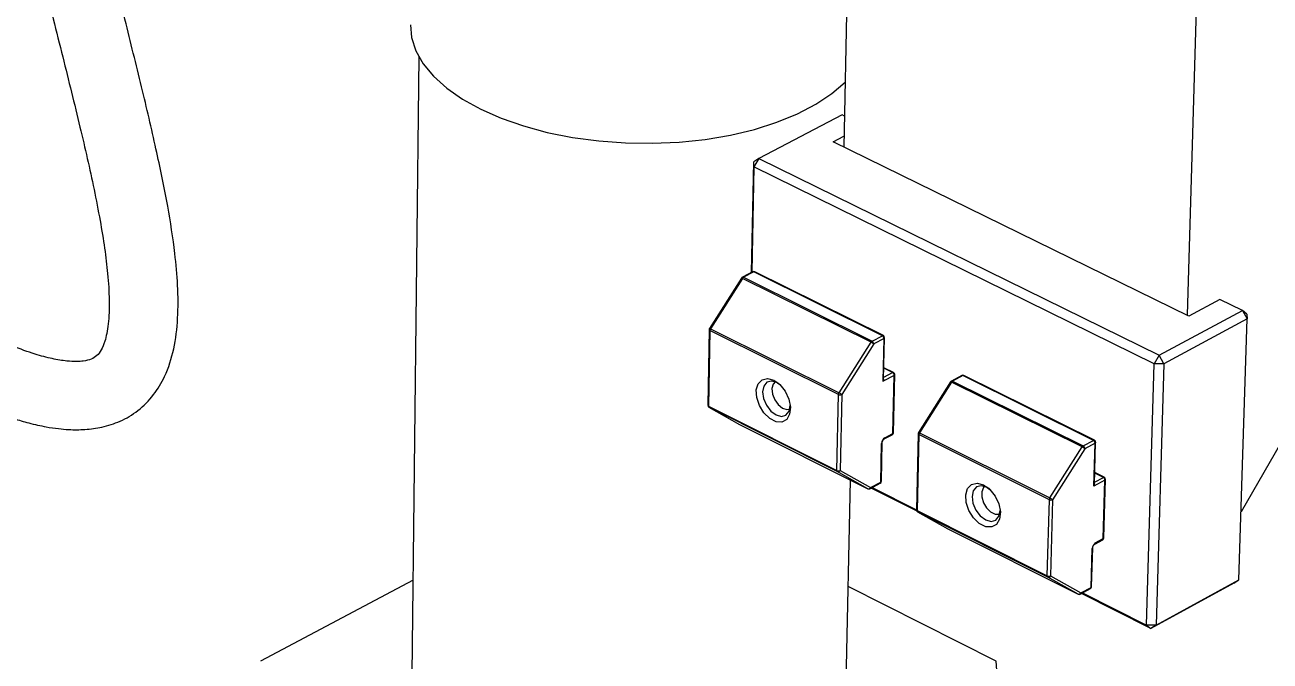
# Model space of a CAD drawing. Header units: millimetres. Extents: x 0 to 279, y 0 to 216.
# Drawn here: x 82.47 to 113.36, y 61.57 to 77.35 of the extents above; entities that cross this region are included whole.
import ezdxf

# ---------------------------------------------------------------- set-up
doc = ezdxf.new("R2010")
doc.units = ezdxf.units.MM

msp = doc.modelspace()

# ---------------------------------------------------------------- linework, layer by layer
at = {"color": 7, "linetype": 'Continuous', "lineweight": 25}
for p, q in [((111.308, 70.15), (111.989, 92.686)), ((103.125, 90.077), (102.784, 74.325)), ((92.245, 76.567), (92.074, 61.235)), ((102.743, 75.118), (100.675, 74.04)), ((102.8, 75.089), (102.743, 75.118)), ((102.525, 74.452), (102.789, 74.59)), ((111.347, 70.131), (102.525, 74.452)), ((100.497, 71.212), (100.55, 73.955)), ((100.557, 73.835), (100.506, 71.217)), ((100.675, 74.04), (100.55, 73.955)), ((100.557, 73.835), (100.55, 73.955)), ((100.675, 74.04), (100.557, 73.835)), ((110.487, 68.949), (100.557, 73.835)), ((100.675, 74.04), (110.606, 69.157)), ((100.248, 71.073), (99.455, 69.824)), ((100.271, 71.066), (99.478, 69.817)), ((100.524, 71.226), (100.269, 71.092)), ((103.463, 69.482), (100.271, 71.066)), ((100.551, 71.225), (100.296, 71.091)), ((100.296, 71.091), (103.488, 69.507)), ((103.743, 69.642), (100.551, 71.225)), ((103.767, 69.645), (100.575, 71.227)), ((112.111, 70.54), (111.347, 70.131)), ((112.672, 70.266), (112.111, 70.54)), ((110.606, 69.157), (112.672, 70.266)), ((112.672, 70.266), (112.793, 70.059)), ((112.782, 70.181), (112.672, 70.266)), ((112.782, 70.181), (112.793, 70.059)), ((99.478, 69.817), (102.668, 68.227)), ((112.793, 70.059), (110.728, 68.949)), ((112.588, 63.586), (112.793, 70.059)), ((115.326, 69.951), (112.641, 65.271)), ((99.447, 69.795), (99.412, 67.918)), ((99.464, 69.774), (99.43, 67.896)), ((102.654, 68.183), (99.464, 69.774)), ((103.488, 69.507), (103.743, 69.642)), ((103.783, 69.574), (103.528, 69.439)), ((103.759, 68.512), (103.783, 69.574)), ((103.774, 68.564), (103.798, 69.593)), ((102.668, 68.227), (103.463, 69.482)), ((103.528, 69.439), (102.733, 68.183)), ((110.296, 62.463), (110.487, 68.949)), ((110.606, 69.157), (110.487, 68.949)), ((110.728, 68.949), (110.487, 68.949)), ((110.728, 68.949), (110.535, 62.463)), ((110.728, 68.949), (110.606, 69.157)), ((104.035, 68.659), (103.759, 68.512)), ((104.019, 68.73), (103.781, 68.848)), ((104.002, 67.216), (104.035, 68.659)), ((104.017, 67.235), (104.05, 68.679)), ((105.71, 68.655), (105.456, 68.519)), ((105.738, 68.653), (105.483, 68.517)), ((108.978, 67.047), (105.738, 68.653)), ((109.002, 67.049), (105.762, 68.655)), ((105.434, 68.499), (104.638, 67.24)), ((105.458, 68.492), (104.661, 67.233)), ((108.698, 66.884), (105.458, 68.492)), ((105.483, 68.517), (108.723, 66.91)), ((102.613, 66.301), (102.654, 68.183)), ((102.733, 68.183), (102.692, 66.301)), ((99.43, 67.896), (102.613, 66.301)), ((99.441, 67.868), (100.199, 67.443)), ((99.441, 67.868), (99.442, 67.867)), ((102.625, 66.271), (99.442, 67.867)), ((99.442, 67.867), (100.201, 67.442)), ((100.201, 67.442), (103.381, 65.847)), ((100.202, 67.442), (103.382, 65.847)), ((103.788, 67.081), (103.987, 67.187)), ((103.802, 67.11), (104.002, 67.216)), ((104.629, 67.211), (104.585, 65.325)), ((104.647, 67.189), (104.603, 65.303)), ((107.885, 65.575), (104.647, 67.189)), ((104.661, 67.233), (107.899, 65.619)), ((108.723, 66.91), (108.978, 67.047)), ((103.702, 66.013), (103.724, 66.973)), ((103.717, 66.032), (103.739, 66.992)), ((107.899, 65.619), (108.698, 66.884)), ((108.764, 66.84), (107.965, 65.575)), ((109.018, 66.978), (108.764, 66.84)), ((108.988, 65.911), (109.018, 66.978)), ((109.004, 65.962), (109.033, 66.997)), ((103.381, 65.847), (102.625, 66.271)), ((102.692, 66.301), (103.448, 65.877)), ((109.248, 66.132), (109.012, 66.249)), ((102.844, 61.048), (102.954, 66.062)), ((103.381, 65.847), (103.382, 65.847)), ((103.433, 65.848), (103.687, 65.984)), ((103.448, 65.877), (103.702, 66.013)), ((104.591, 65.297), (103.462, 65.863)), ((103.487, 65.877), (104.585, 65.327)), ((109.264, 66.06), (108.988, 65.911)), ((109.223, 64.61), (109.264, 66.06)), ((109.238, 64.629), (109.279, 66.079)), ((107.834, 63.683), (107.885, 65.575)), ((107.965, 65.575), (107.914, 63.683)), ((104.603, 65.303), (107.834, 63.683)), ((104.614, 65.274), (105.367, 64.851)), ((104.614, 65.274), (104.615, 65.274)), ((107.846, 63.654), (104.615, 65.274)), ((104.615, 65.274), (105.369, 64.851)), ((105.369, 64.851), (108.597, 63.232)), ((105.37, 64.85), (108.597, 63.232)), ((109.01, 64.473), (109.209, 64.581)), ((109.024, 64.502), (109.223, 64.61)), ((108.918, 63.399), (108.945, 64.364)), ((108.933, 63.418), (108.96, 64.383)), ((108.597, 63.232), (107.846, 63.654)), ((107.914, 63.683), (108.664, 63.261)), ((92.1, 63.579), (88.313, 61.571)), ((106.565, 61.571), (102.896, 63.425)), ((108.65, 63.232), (108.903, 63.371)), ((108.664, 63.261), (108.918, 63.399)), ((112.458, 63.505), (110.406, 62.382)), ((110.535, 62.463), (112.588, 63.586)), ((112.458, 63.505), (112.588, 63.586)), ((108.597, 63.232), (108.597, 63.232)), ((110.406, 62.382), (108.678, 63.248)), ((108.703, 63.262), (110.296, 62.463)), ((110.535, 62.463), (110.296, 62.463)), ((110.296, 62.463), (110.406, 62.382)), ((110.535, 62.463), (110.406, 62.382)), ((106.623, 60.772), (106.565, 61.571))]:
    msp.add_line(p, q, dxfattribs=at)
at = {"color": 8, "linetype": 'Continuous', "lineweight": 25}
for p, q in [((103.776, 68.611), (103.995, 68.728)), ((103.995, 68.728), (103.781, 68.834)), ((100.199, 67.443), (100.201, 67.442)), ((100.202, 67.442), (100.201, 67.442)), ((109.006, 66.011), (109.224, 66.129)), ((109.224, 66.129), (109.012, 66.235)), ((105.367, 64.851), (105.369, 64.851)), ((105.37, 64.85), (105.369, 64.851))]:
    msp.add_line(p, q, dxfattribs=at)
at = {"color": 7, "linetype": 'Continuous', "lineweight": 25, "flags": 128}
for points in [[(92.035, 77.353), (92.065, 77.041), (92.172, 76.712), (92.355, 76.391), (92.61, 76.081), (92.936, 75.786), (93.327, 75.512), (93.778, 75.262), (94.284, 75.038), (94.838, 74.846), (95.431, 74.686), (96.056, 74.561), (96.705, 74.474), (97.367, 74.425), (98.034, 74.416), (98.698, 74.445), (99.347, 74.513), (99.975, 74.619), (100.571, 74.761), (101.128, 74.938), (101.638, 75.146), (102.094, 75.384), (102.49, 75.647), (102.818, 75.929)], [(101.046, 68.54), (101.199, 68.429), (101.33, 68.266), (101.421, 68.072), (101.461, 67.874), (101.442, 67.698), (101.369, 67.568), (101.251, 67.502), (101.105, 67.509), (100.949, 67.587), (100.804, 67.726), (100.692, 67.908), (100.625, 68.107), (100.615, 68.297), (100.661, 68.452), (100.758, 68.552), (100.892, 68.583), (101.046, 68.54)], [(101.178, 68.45), (101.121, 68.484), (100.99, 68.519), (100.876, 68.487), (100.8, 68.393), (100.77, 68.252), (100.793, 68.084), (100.865, 67.916), (100.975, 67.773), (101.105, 67.676), (101.237, 67.641), (101.35, 67.673), (101.427, 67.767), (101.457, 67.909), (101.457, 67.909)], [(101.08, 68.498), (101.034, 68.442), (101.004, 68.33), (101.018, 68.194), (101.071, 68.055), (101.158, 67.933), (101.264, 67.848), (101.373, 67.812), (101.446, 67.82)], [(106.251, 65.941), (106.406, 65.829), (106.538, 65.665), (106.63, 65.469), (106.669, 65.27), (106.65, 65.093), (106.575, 64.963), (106.454, 64.898), (106.305, 64.905), (106.147, 64.984), (106.001, 65.125), (105.887, 65.308), (105.82, 65.508), (105.81, 65.699), (105.858, 65.855), (105.957, 65.955), (106.094, 65.985), (106.251, 65.941)], [(106.405, 65.835), (106.325, 65.886), (106.191, 65.922), (106.076, 65.89), (105.997, 65.796), (105.967, 65.654), (105.99, 65.485), (106.062, 65.316), (106.172, 65.172), (106.305, 65.074), (106.439, 65.038), (106.554, 65.07), (106.633, 65.164), (106.664, 65.306), (106.664, 65.306)], [(106.282, 65.904), (106.252, 65.874), (106.207, 65.774), (106.206, 65.643), (106.247, 65.501), (106.325, 65.37), (106.427, 65.27), (106.539, 65.216), (106.643, 65.217)]]:
    msp.add_lwpolyline(points, dxfattribs=at)
at = {"color": 7, "linetype": 'Continuous', "lineweight": 25}
for centre, radius, start, end in [((100.295, 71.043), 0.056, 117.7168, 147.605), ((100.331, 71.03), 0.0708, 119.9442, 149.0852), ((100.55, 71.177), 0.056, 63.6256, 117.7128), ((99.503, 69.794), 0.056, 147.6071, 178.9452), ((99.551, 69.77), 0.0868, 146.909, 177.3647), ((103.524, 69.445), 0.0715, 120.1816, 149.1377), ((103.448, 69.438), 0.0796, 0.2603, 60.1864), ((103.703, 69.573), 0.0795, 0.2455, 60.2058), ((103.742, 69.594), 0.0563, 358.7104, 63.6425), ((103.324, 69.202), 0.312, 49.1124, 63.5759), ((103.955, 68.659), 0.0795, 0.2619, 60.1856), ((103.994, 68.68), 0.0562, 358.6955, 63.5906), ((105.737, 68.605), 0.0565, 63.6226, 118.0732), ((105.482, 68.469), 0.0564, 118.0803, 147.6816), ((105.52, 68.455), 0.0719, 120.3303, 149.1703), ((102.741, 68.179), 0.0878, 146.9559, 177.1766), ((102.693, 68.27), 0.0957, 245.428, 294.572), ((102.526, 67.942), 0.318, 49.2554, 63.4675), ((99.468, 67.917), 0.056, 178.9541, 240.7504), ((99.461, 67.893), 0.0313, 172.8001, 233.9431), ((100.227, 67.492), 0.0559, 240.7427, 243.3668), ((103.894, 66.966), 0.171, 122.4724, 177.713), ((103.961, 67.237), 0.056, 298.115, 358.6801), ((104.686, 67.21), 0.0564, 147.685, 178.6466), ((104.736, 67.185), 0.0885, 146.9852, 177.0588), ((108.939, 66.978), 0.0798, 0.1002, 60.4012), ((108.977, 66.998), 0.0567, 358.4156, 63.6493), ((108.76, 66.847), 0.0727, 120.5726, 149.223), ((108.56, 66.606), 0.311, 49.029, 63.642), ((108.684, 66.84), 0.0798, 0.115, 60.3819), ((102.644, 66.296), 0.0312, 172.5143, 233.7615), ((102.652, 66.387), 0.0951, 245.3011, 294.6989), ((102.643, 66.321), 0.0527, 249.767, 337.4399), ((109.185, 66.06), 0.0797, 0.1168, 60.3807), ((109.223, 66.081), 0.0566, 358.4008, 63.5974), ((103.399, 65.897), 0.0526, 249.7269, 337.4186), ((103.407, 65.897), 0.0561, 243.3581, 298.1812), ((103.661, 66.033), 0.056, 298.1874, 358.6971), ((107.974, 65.57), 0.0896, 147.033, 176.8675), ((107.925, 65.662), 0.0958, 245.2503, 294.7497), ((107.758, 65.335), 0.317, 49.1735, 63.5325), ((104.641, 65.324), 0.0564, 178.6612, 240.7199), ((104.634, 65.299), 0.0312, 172.335, 233.6462), ((105.395, 64.901), 0.0563, 240.707, 243.3668), ((109.182, 64.631), 0.0564, 298.4831, 358.3774), ((109.119, 64.356), 0.174, 122.8706, 177.4059), ((107.864, 63.679), 0.0311, 172.0431, 233.456), ((107.874, 63.769), 0.0951, 245.1229, 294.8771), ((107.864, 63.703), 0.0532, 249.5184, 337.2905), ((108.877, 63.42), 0.0564, 298.556, 358.3946), ((108.615, 63.282), 0.0531, 249.4789, 337.2692), ((108.623, 63.282), 0.0566, 243.3536, 298.5463)]:
    msp.add_arc(centre, radius, start, end, dxfattribs=at)
at = {"color": 8, "linetype": 'Continuous', "lineweight": 25}
for centre, radius, start, end in [((100.25, 71.038), 0.035, 53.5041, 93.2841), ((100.281, 71.066), 0.0292, 59.4463, 114.5668), ((100.536, 71.2), 0.0292, 59.4709, 114.5736), ((100.565, 71.203), 0.0257, 66.9746, 122.5814), ((99.457, 69.789), 0.0355, 53.5049, 92.7496), ((99.472, 69.798), 0.0258, 187.0199, 251.6991), ((103.757, 69.621), 0.0256, 67.0656, 122.9105), ((103.774, 69.596), 0.024, 290.9846, 352.0818), ((104.009, 68.707), 0.0256, 67.0572, 123.0115), ((104.026, 68.682), 0.024, 291.093, 352.1274), ((105.723, 68.627), 0.03, 59.4937, 114.851), ((105.752, 68.632), 0.0255, 67.1236, 123.1177), ((105.436, 68.463), 0.0363, 53.693, 93.0951), ((105.468, 68.491), 0.03, 59.4692, 114.8441), ((99.438, 67.921), 0.0259, 186.9104, 251.4976), ((103.771, 67.107), 0.0313, 303.3006, 4.7162), ((103.971, 67.214), 0.0311, 302.0127, 4.8067), ((103.993, 67.239), 0.024, 291.2449, 352.2003), ((104.656, 67.214), 0.0265, 186.8838, 251.6402), ((104.64, 67.203), 0.0368, 53.6923, 92.5618), ((108.992, 67.026), 0.0254, 67.2197, 123.4564), ((103.715, 66.995), 0.0241, 291.309, 351.7479), ((109.01, 67), 0.024, 291.4928, 352.1882), ((109.238, 66.108), 0.0253, 67.2129, 123.5581), ((103.416, 65.874), 0.0317, 302.8872, 4.0591), ((103.67, 66.01), 0.0317, 302.8774, 4.0362), ((103.693, 66.035), 0.0241, 291.3593, 352.2617), ((109.256, 66.083), 0.024, 291.6017, 352.2311), ((104.611, 65.328), 0.0266, 186.7725, 251.4395), ((109.192, 64.608), 0.0313, 302.1193, 4.3262), ((109.214, 64.632), 0.024, 291.7543, 352.3005), ((108.936, 64.386), 0.0241, 291.8161, 351.8554), ((108.993, 64.5), 0.0315, 303.3168, 4.247), ((108.886, 63.397), 0.0319, 302.9547, 3.5855), ((108.909, 63.422), 0.0241, 291.869, 352.3598), ((108.632, 63.259), 0.0319, 302.964, 3.6083)]:
    msp.add_arc(centre, radius, start, end, dxfattribs=at)
at = {"color": 7, "linetype": 'Continuous', "lineweight": 25}
for centre, end_param in [((103.718, 68.533), 5.489881), ((108.947, 65.932), 5.476213)]:
    msp.add_ellipse(centre, major_axis=(0.0464, 0.075), ratio=0.558745, start_param=4.763901, end_param=end_param, dxfattribs=at)
for points, knots in [([(102.533, 90.588), (101.956, 90.845), (100.848, 91.339), (99.183, 91.936), (97.622, 92.405), (96.171, 92.754), (94.843, 92.999), (93.618, 93.161), (92.436, 93.256), (91.35, 93.278), (90.343, 93.238), (89.432, 93.148), (88.566, 93.008), (87.726, 92.812), (86.782, 92.514), (85.756, 92.066), (84.807, 91.471), (84.047, 90.825), (83.45, 90.172), (82.951, 89.45), (82.576, 88.72), (82.318, 88.042), (82.108, 87.292), (81.952, 86.394), (81.893, 85.324), (81.931, 84.155), (82.062, 82.878), (82.287, 81.462), (82.59, 79.965), (82.973, 78.31), (83.403, 76.585), (83.833, 74.861), (84.142, 73.518), (84.338, 72.511), (84.453, 71.812), (84.534, 71.146), (84.573, 70.504), (84.551, 69.925), (84.466, 69.507), (84.364, 69.273), (84.269, 69.146), (84.131, 69.058), (83.958, 69.013), (83.748, 68.998), (83.492, 69.01), (83.147, 69.067), (82.695, 69.189), (82.238, 69.352), (81.786, 69.54), (81.371, 69.729), (81.071, 69.88), (80.913, 69.959)], [0, 0, 0, 0, 0.037369, 0.071945, 0.103767, 0.132896, 0.159407, 0.183403, 0.205004, 0.22729, 0.246602, 0.264256, 0.28174, 0.299067, 0.31626, 0.341873, 0.367739, 0.385515, 0.403827, 0.422613, 0.439644, 0.454204, 0.46688, 0.486955, 0.508889, 0.531112, 0.556271, 0.584467, 0.615191, 0.645853, 0.684779, 0.721615, 0.75524, 0.772501, 0.788422, 0.804064, 0.821746, 0.840228, 0.857419, 0.870914, 0.88565, 0.89899, 0.910832, 0.9183, 0.927463, 0.93942, 0.952098, 0.967739, 0.977339, 0.98805, 1, 1, 1, 1]), ([(80.145, 68.462), (80.263, 68.402), (80.491, 68.287), (80.818, 68.131), (81.233, 67.943), (81.691, 67.757), (82.171, 67.59), (82.591, 67.468), (82.961, 67.386), (83.289, 67.336), (83.61, 67.309), (83.973, 67.309), (84.406, 67.368), (84.855, 67.513), (85.295, 67.775), (85.672, 68.156), (85.986, 68.681), (86.186, 69.316), (86.278, 70.078), (86.272, 70.868), (86.189, 71.8), (86.017, 72.897), (85.745, 74.213), (85.386, 75.749), (84.974, 77.403), (84.544, 79.164), (84.144, 80.958), (83.847, 82.616), (83.679, 84.049), (83.631, 85.228), (83.69, 86.248), (83.831, 86.99), (84.001, 87.555), (84.179, 88.008), (84.426, 88.491), (84.758, 88.99), (85.145, 89.435), (85.566, 89.818), (85.998, 90.14), (86.485, 90.437), (87.046, 90.712), (87.705, 90.966), (88.493, 91.192), (89.449, 91.375), (90.477, 91.478), (91.554, 91.506), (92.658, 91.467), (93.867, 91.357), (95.268, 91.127), (96.762, 90.791), (98.366, 90.324), (100.063, 89.723), (101.186, 89.221), (101.77, 88.96)], [0, 0, 0, 0, 0.008488, 0.016349, 0.023627, 0.038698, 0.049961, 0.059407, 0.070643, 0.078565, 0.085308, 0.095743, 0.106993, 0.119884, 0.134059, 0.149117, 0.163238, 0.182441, 0.202165, 0.222529, 0.24128, 0.268508, 0.298544, 0.33148, 0.36665, 0.403457, 0.441182, 0.477185, 0.504935, 0.529149, 0.550355, 0.569994, 0.579586, 0.590766, 0.603842, 0.617892, 0.633645, 0.64603, 0.658168, 0.671184, 0.685171, 0.700323, 0.718032, 0.738962, 0.76343, 0.784303, 0.807489, 0.833101, 0.8612, 0.891898, 0.925251, 0.961286, 1, 1, 1, 1]), ([(103.739, 66.992), (103.739, 66.997), (103.74, 67.007), (103.746, 67.027), (103.756, 67.048), (103.768, 67.065), (103.78, 67.076), (103.786, 67.079), (103.788, 67.081)], [0, 0, 0, 0, 0.16642, 0.337243, 0.521219, 0.709226, 0.868745, 1, 1, 1, 1]), ([(108.96, 64.383), (108.96, 64.388), (108.961, 64.399), (108.968, 64.419), (108.978, 64.44), (108.99, 64.457), (109.002, 64.468), (109.007, 64.472), (109.01, 64.473)], [0, 0, 0, 0, 0.16631, 0.336956, 0.521163, 0.709526, 0.868788, 1, 1, 1, 1])]:
    msp.add_open_spline(points, degree=3, knots=knots, dxfattribs=at)

doc.saveas('drawing.dxf')
